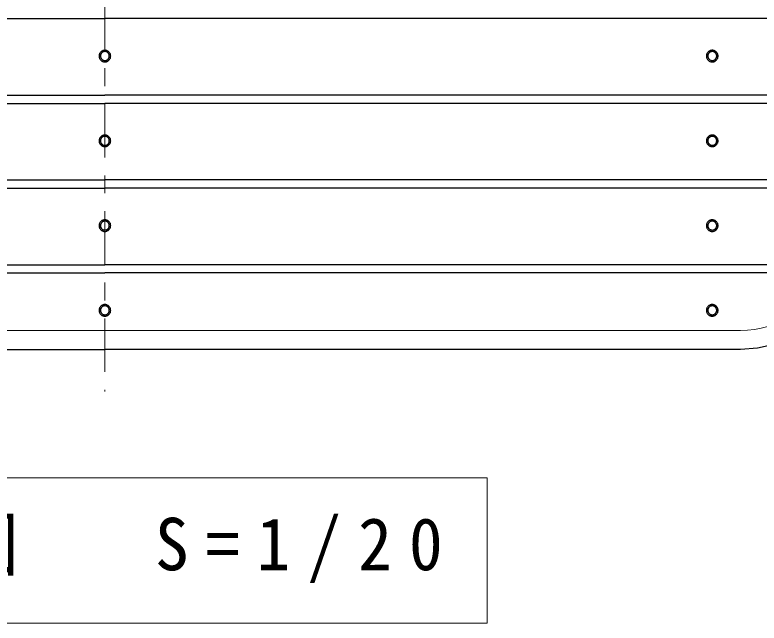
# Model space of a CAD drawing. Units: millimetres on the paper, scale 1:20. Extents: x -385 to 0, y 0 to 267.
# Drawn here: x -263.46 to -221.8, y 191.12 to 225.15 of the extents above; entities that cross this region are included whole.
import ezdxf

# ---------------------------------------------------------------- set-up
doc = ezdxf.new("R2010")
doc.units = ezdxf.units.MM
doc.linetypes.add('USER2', pattern=[6, 3, -1, 1, -1])
doc.layers.add('1_20', color=7, linetype='Continuous', lineweight=25)
doc.styles.add('ＭＳ ゴシック', font='')
doc.styles.get('ＭＳ ゴシック').set_extended_font_data('MS Gothic')

msp = doc.modelspace()

# ---------------------------------------------------------------- linework, layer by layer
at = {"layer": '1_20', "linetype": 'USER2', "lineweight": 13}
msp.add_line((-258.425, 238.175), (-258.425, 204.088), dxfattribs=at)
at = {"layer": '1_20', "color": 40}
for p, q in [((-296.086, 224.949), (-258.425, 224.949)), ((-220.763, 224.949), (-258.425, 224.949)), ((-300.572, 220.659), (-258.425, 220.659)), ((-216.278, 220.659), (-258.425, 220.659)), ((-301.701, 220.205), (-258.425, 220.205)), ((-215.148, 220.205), (-258.425, 220.205)), ((-301.847, 215.916), (-258.425, 215.916)), ((-215.002, 215.916), (-258.425, 215.916)), ((-301.5, 215.462), (-258.425, 215.462)), ((-215.35, 215.462), (-258.425, 215.462)), ((-300.119, 211.172), (-258.425, 211.172)), ((-216.731, 211.172), (-258.425, 211.172)), ((-299.761, 210.718), (-258.425, 210.718)), ((-217.089, 210.718), (-258.425, 210.718)), ((-294.015, 206.434), (-258.425, 206.434)), ((-222.834, 206.434), (-258.425, 206.434))]:
    msp.add_line(p, q, dxfattribs=at)
at = {"layer": '1_20', "color": 12, "lineweight": 13}
for p in [(-294.015, 207.503), (-222.834, 207.503)]:
    msp.add_line(p, (-258.425, 207.503), dxfattribs=at)
at = {"layer": '1_20', "lineweight": 13}
for p, q in [((-237.025, 199.257), (-279.825, 199.257)), ((-237.025, 191.123), (-237.025, 199.257)), ((-279.825, 191.123), (-237.025, 191.123))]:
    msp.add_line(p, q, dxfattribs=at)
at = {"layer": '1_20'}
for points in [[(-258.1, 222.849), (-258.101, 222.878), (-258.105, 222.906), (-258.111, 222.933), (-258.119, 222.96), (-258.13, 222.987), (-258.143, 223.012), (-258.159, 223.036), (-258.176, 223.058), (-258.195, 223.079), (-258.216, 223.098), (-258.238, 223.115), (-258.262, 223.13), (-258.287, 223.144), (-258.314, 223.154), (-258.341, 223.163), (-258.368, 223.169), (-258.396, 223.173), (-258.425, 223.174), (-258.453, 223.173), (-258.481, 223.169), (-258.509, 223.163), (-258.536, 223.154), (-258.562, 223.144), (-258.587, 223.13), (-258.611, 223.115), (-258.634, 223.098), (-258.655, 223.079), (-258.674, 223.058), (-258.691, 223.036), (-258.706, 223.012), (-258.719, 222.987), (-258.73, 222.96), (-258.739, 222.933), (-258.745, 222.906), (-258.749, 222.878), (-258.75, 222.849), (-258.749, 222.821), (-258.745, 222.793), (-258.739, 222.765), (-258.73, 222.738), (-258.719, 222.712), (-258.706, 222.687), (-258.691, 222.663), (-258.674, 222.641), (-258.655, 222.62), (-258.634, 222.601), (-258.611, 222.584), (-258.587, 222.568), (-258.562, 222.555), (-258.536, 222.544), (-258.509, 222.536), (-258.481, 222.53), (-258.453, 222.526), (-258.425, 222.525), (-258.396, 222.526), (-258.368, 222.53), (-258.341, 222.536), (-258.314, 222.544), (-258.287, 222.555), (-258.262, 222.568), (-258.238, 222.584), (-258.216, 222.601), (-258.195, 222.62), (-258.176, 222.641), (-258.159, 222.663), (-258.143, 222.687), (-258.13, 222.712), (-258.119, 222.738), (-258.111, 222.765), (-258.105, 222.793), (-258.101, 222.821)], [(-258.175, 222.852), (-258.176, 222.874), (-258.179, 222.895), (-258.183, 222.917), (-258.19, 222.937), (-258.198, 222.957), (-258.208, 222.977), (-258.22, 222.995), (-258.233, 223.012), (-258.248, 223.029), (-258.264, 223.043), (-258.281, 223.056), (-258.3, 223.068), (-258.319, 223.078), (-258.339, 223.087), (-258.36, 223.093), (-258.381, 223.098), (-258.403, 223.101), (-258.425, 223.102), (-258.447, 223.101), (-258.468, 223.098), (-258.489, 223.093), (-258.51, 223.087), (-258.53, 223.078), (-258.55, 223.068), (-258.568, 223.056), (-258.585, 223.043), (-258.602, 223.029), (-258.616, 223.012), (-258.63, 222.995), (-258.641, 222.977), (-258.651, 222.957), (-258.66, 222.937), (-258.666, 222.917), (-258.671, 222.895), (-258.674, 222.874), (-258.675, 222.852), (-258.674, 222.83), (-258.671, 222.809), (-258.666, 222.787), (-258.66, 222.767), (-258.651, 222.746), (-258.641, 222.727), (-258.63, 222.709), (-258.616, 222.692), (-258.602, 222.675), (-258.585, 222.661), (-258.568, 222.647), (-258.55, 222.636), (-258.53, 222.626), (-258.51, 222.617), (-258.489, 222.611), (-258.468, 222.606), (-258.447, 222.603), (-258.425, 222.602), (-258.403, 222.603), (-258.381, 222.606), (-258.36, 222.611), (-258.339, 222.617), (-258.319, 222.626), (-258.3, 222.636), (-258.281, 222.647), (-258.264, 222.661), (-258.248, 222.675), (-258.233, 222.692), (-258.22, 222.709), (-258.208, 222.727), (-258.198, 222.746), (-258.19, 222.767), (-258.183, 222.787), (-258.179, 222.809), (-258.176, 222.83)], [(-224.75, 222.849), (-224.749, 222.821), (-224.745, 222.793), (-224.739, 222.765), (-224.73, 222.738), (-224.719, 222.712), (-224.706, 222.687), (-224.691, 222.663), (-224.674, 222.641), (-224.655, 222.62), (-224.634, 222.601), (-224.611, 222.584), (-224.587, 222.568), (-224.562, 222.555), (-224.536, 222.544), (-224.509, 222.536), (-224.481, 222.53), (-224.453, 222.526), (-224.425, 222.525), (-224.396, 222.526), (-224.368, 222.53), (-224.341, 222.536), (-224.314, 222.544), (-224.287, 222.555), (-224.262, 222.568), (-224.238, 222.584), (-224.216, 222.601), (-224.195, 222.62), (-224.176, 222.641), (-224.159, 222.663), (-224.143, 222.687), (-224.13, 222.712), (-224.119, 222.738), (-224.111, 222.765), (-224.105, 222.793), (-224.101, 222.821), (-224.1, 222.849), (-224.101, 222.878), (-224.105, 222.906), (-224.111, 222.933), (-224.119, 222.96), (-224.13, 222.987), (-224.143, 223.012), (-224.159, 223.036), (-224.176, 223.058), (-224.195, 223.079), (-224.216, 223.098), (-224.238, 223.115), (-224.262, 223.13), (-224.287, 223.144), (-224.314, 223.154), (-224.341, 223.163), (-224.368, 223.169), (-224.396, 223.173), (-224.425, 223.174), (-224.453, 223.173), (-224.481, 223.169), (-224.509, 223.163), (-224.536, 223.154), (-224.562, 223.144), (-224.587, 223.13), (-224.611, 223.115), (-224.634, 223.098), (-224.655, 223.079), (-224.674, 223.058), (-224.691, 223.036), (-224.706, 223.012), (-224.719, 222.987), (-224.73, 222.96), (-224.739, 222.933), (-224.745, 222.906), (-224.749, 222.878)], [(-224.675, 222.852), (-224.674, 222.83), (-224.671, 222.809), (-224.666, 222.787), (-224.66, 222.767), (-224.651, 222.746), (-224.641, 222.727), (-224.63, 222.709), (-224.616, 222.692), (-224.602, 222.675), (-224.585, 222.661), (-224.568, 222.647), (-224.55, 222.636), (-224.53, 222.626), (-224.51, 222.617), (-224.489, 222.611), (-224.468, 222.606), (-224.447, 222.603), (-224.425, 222.602), (-224.403, 222.603), (-224.381, 222.606), (-224.36, 222.611), (-224.339, 222.617), (-224.319, 222.626), (-224.3, 222.636), (-224.281, 222.647), (-224.264, 222.661), (-224.248, 222.675), (-224.233, 222.692), (-224.22, 222.709), (-224.208, 222.727), (-224.198, 222.746), (-224.19, 222.767), (-224.183, 222.787), (-224.179, 222.809), (-224.176, 222.83), (-224.175, 222.852), (-224.176, 222.874), (-224.179, 222.895), (-224.183, 222.917), (-224.19, 222.937), (-224.198, 222.957), (-224.208, 222.977), (-224.22, 222.995), (-224.233, 223.012), (-224.248, 223.029), (-224.264, 223.043), (-224.281, 223.056), (-224.3, 223.068), (-224.319, 223.078), (-224.339, 223.087), (-224.36, 223.093), (-224.381, 223.098), (-224.403, 223.101), (-224.425, 223.102), (-224.447, 223.101), (-224.468, 223.098), (-224.489, 223.093), (-224.51, 223.087), (-224.53, 223.078), (-224.55, 223.068), (-224.568, 223.056), (-224.585, 223.043), (-224.602, 223.029), (-224.616, 223.012), (-224.63, 222.995), (-224.641, 222.977), (-224.651, 222.957), (-224.66, 222.937), (-224.666, 222.917), (-224.671, 222.895), (-224.674, 222.874)], [(-258.1, 218.106), (-258.101, 218.134), (-258.105, 218.162), (-258.111, 218.19), (-258.119, 218.217), (-258.13, 218.243), (-258.143, 218.268), (-258.159, 218.292), (-258.176, 218.314), (-258.195, 218.335), (-258.216, 218.355), (-258.238, 218.372), (-258.262, 218.387), (-258.287, 218.4), (-258.314, 218.411), (-258.341, 218.419), (-258.368, 218.426), (-258.396, 218.429), (-258.425, 218.43), (-258.453, 218.429), (-258.481, 218.426), (-258.509, 218.419), (-258.536, 218.411), (-258.562, 218.4), (-258.587, 218.387), (-258.611, 218.372), (-258.634, 218.355), (-258.655, 218.335), (-258.674, 218.314), (-258.691, 218.292), (-258.706, 218.268), (-258.719, 218.243), (-258.73, 218.217), (-258.739, 218.19), (-258.745, 218.162), (-258.749, 218.134), (-258.75, 218.106), (-258.749, 218.078), (-258.745, 218.05), (-258.739, 218.022), (-258.73, 217.995), (-258.719, 217.969), (-258.706, 217.944), (-258.691, 217.92), (-258.674, 217.897), (-258.655, 217.876), (-258.634, 217.857), (-258.611, 217.84), (-258.587, 217.825), (-258.562, 217.812), (-258.536, 217.801), (-258.509, 217.792), (-258.481, 217.786), (-258.453, 217.783), (-258.425, 217.781), (-258.396, 217.783), (-258.368, 217.786), (-258.341, 217.792), (-258.314, 217.801), (-258.287, 217.812), (-258.262, 217.825), (-258.238, 217.84), (-258.216, 217.857), (-258.195, 217.876), (-258.176, 217.897), (-258.159, 217.92), (-258.143, 217.944), (-258.13, 217.969), (-258.119, 217.995), (-258.111, 218.022), (-258.105, 218.05), (-258.101, 218.078)], [(-258.175, 218.108), (-258.176, 218.13), (-258.179, 218.152), (-258.183, 218.173), (-258.19, 218.194), (-258.198, 218.214), (-258.208, 218.233), (-258.22, 218.252), (-258.233, 218.269), (-258.248, 218.285), (-258.264, 218.3), (-258.281, 218.313), (-258.3, 218.325), (-258.319, 218.335), (-258.339, 218.343), (-258.36, 218.35), (-258.381, 218.354), (-258.403, 218.357), (-258.425, 218.358), (-258.447, 218.357), (-258.468, 218.354), (-258.489, 218.35), (-258.51, 218.343), (-258.53, 218.335), (-258.55, 218.325), (-258.568, 218.313), (-258.585, 218.3), (-258.602, 218.285), (-258.616, 218.269), (-258.63, 218.252), (-258.641, 218.233), (-258.651, 218.214), (-258.66, 218.194), (-258.666, 218.173), (-258.671, 218.152), (-258.674, 218.13), (-258.675, 218.108), (-258.674, 218.087), (-258.671, 218.065), (-258.666, 218.044), (-258.66, 218.023), (-258.651, 218.003), (-258.641, 217.984), (-258.63, 217.965), (-258.616, 217.948), (-258.602, 217.932), (-258.585, 217.917), (-258.568, 217.904), (-258.55, 217.892), (-258.53, 217.882), (-258.51, 217.874), (-258.489, 217.867), (-258.468, 217.863), (-258.447, 217.86), (-258.425, 217.859), (-258.403, 217.86), (-258.381, 217.863), (-258.36, 217.867), (-258.339, 217.874), (-258.319, 217.882), (-258.3, 217.892), (-258.281, 217.904), (-258.264, 217.917), (-258.248, 217.932), (-258.233, 217.948), (-258.22, 217.965), (-258.208, 217.984), (-258.198, 218.003), (-258.19, 218.023), (-258.183, 218.044), (-258.179, 218.065), (-258.176, 218.087)], [(-224.75, 218.106), (-224.749, 218.078), (-224.745, 218.05), (-224.739, 218.022), (-224.73, 217.995), (-224.719, 217.969), (-224.706, 217.944), (-224.691, 217.92), (-224.674, 217.897), (-224.655, 217.876), (-224.634, 217.857), (-224.611, 217.84), (-224.587, 217.825), (-224.562, 217.812), (-224.536, 217.801), (-224.509, 217.792), (-224.481, 217.786), (-224.453, 217.783), (-224.425, 217.781), (-224.396, 217.783), (-224.368, 217.786), (-224.341, 217.792), (-224.314, 217.801), (-224.287, 217.812), (-224.262, 217.825), (-224.238, 217.84), (-224.216, 217.857), (-224.195, 217.876), (-224.176, 217.897), (-224.159, 217.92), (-224.143, 217.944), (-224.13, 217.969), (-224.119, 217.995), (-224.111, 218.022), (-224.105, 218.05), (-224.101, 218.078), (-224.1, 218.106), (-224.101, 218.134), (-224.105, 218.162), (-224.111, 218.19), (-224.119, 218.217), (-224.13, 218.243), (-224.143, 218.268), (-224.159, 218.292), (-224.176, 218.314), (-224.195, 218.335), (-224.216, 218.355), (-224.238, 218.372), (-224.262, 218.387), (-224.287, 218.4), (-224.314, 218.411), (-224.341, 218.419), (-224.368, 218.426), (-224.396, 218.429), (-224.425, 218.43), (-224.453, 218.429), (-224.481, 218.426), (-224.509, 218.419), (-224.536, 218.411), (-224.562, 218.4), (-224.587, 218.387), (-224.611, 218.372), (-224.634, 218.355), (-224.655, 218.335), (-224.674, 218.314), (-224.691, 218.292), (-224.706, 218.268), (-224.719, 218.243), (-224.73, 218.217), (-224.739, 218.19), (-224.745, 218.162), (-224.749, 218.134)], [(-224.675, 218.108), (-224.674, 218.087), (-224.671, 218.065), (-224.666, 218.044), (-224.66, 218.023), (-224.651, 218.003), (-224.641, 217.984), (-224.63, 217.965), (-224.616, 217.948), (-224.602, 217.932), (-224.585, 217.917), (-224.568, 217.904), (-224.55, 217.892), (-224.53, 217.882), (-224.51, 217.874), (-224.489, 217.867), (-224.468, 217.863), (-224.447, 217.86), (-224.425, 217.859), (-224.403, 217.86), (-224.381, 217.863), (-224.36, 217.867), (-224.339, 217.874), (-224.319, 217.882), (-224.3, 217.892), (-224.281, 217.904), (-224.264, 217.917), (-224.248, 217.932), (-224.233, 217.948), (-224.22, 217.965), (-224.208, 217.984), (-224.198, 218.003), (-224.19, 218.023), (-224.183, 218.044), (-224.179, 218.065), (-224.176, 218.087), (-224.175, 218.108), (-224.176, 218.13), (-224.179, 218.152), (-224.183, 218.173), (-224.19, 218.194), (-224.198, 218.214), (-224.208, 218.233), (-224.22, 218.252), (-224.233, 218.269), (-224.248, 218.285), (-224.264, 218.3), (-224.281, 218.313), (-224.3, 218.325), (-224.319, 218.335), (-224.339, 218.343), (-224.36, 218.35), (-224.381, 218.354), (-224.403, 218.357), (-224.425, 218.358), (-224.447, 218.357), (-224.468, 218.354), (-224.489, 218.35), (-224.51, 218.343), (-224.53, 218.335), (-224.55, 218.325), (-224.568, 218.313), (-224.585, 218.3), (-224.602, 218.285), (-224.616, 218.269), (-224.63, 218.252), (-224.641, 218.233), (-224.651, 218.214), (-224.66, 218.194), (-224.666, 218.173), (-224.671, 218.152), (-224.674, 218.13)], [(-258.1, 213.362), (-258.101, 213.391), (-258.105, 213.419), (-258.111, 213.446), (-258.119, 213.473), (-258.13, 213.5), (-258.143, 213.525), (-258.159, 213.549), (-258.176, 213.571), (-258.195, 213.592), (-258.216, 213.611), (-258.238, 213.628), (-258.262, 213.643), (-258.287, 213.657), (-258.314, 213.667), (-258.341, 213.676), (-258.368, 213.682), (-258.396, 213.686), (-258.425, 213.687), (-258.453, 213.686), (-258.481, 213.682), (-258.509, 213.676), (-258.536, 213.667), (-258.562, 213.657), (-258.587, 213.643), (-258.611, 213.628), (-258.634, 213.611), (-258.655, 213.592), (-258.674, 213.571), (-258.691, 213.549), (-258.706, 213.525), (-258.719, 213.5), (-258.73, 213.473), (-258.739, 213.446), (-258.745, 213.419), (-258.749, 213.391), (-258.75, 213.362), (-258.749, 213.334), (-258.745, 213.306), (-258.739, 213.278), (-258.73, 213.251), (-258.719, 213.225), (-258.706, 213.2), (-258.691, 213.176), (-258.674, 213.154), (-258.655, 213.133), (-258.634, 213.114), (-258.611, 213.097), (-258.587, 213.081), (-258.562, 213.068), (-258.536, 213.057), (-258.509, 213.049), (-258.481, 213.043), (-258.453, 213.039), (-258.425, 213.038), (-258.396, 213.039), (-258.368, 213.043), (-258.341, 213.049), (-258.314, 213.057), (-258.287, 213.068), (-258.262, 213.081), (-258.238, 213.097), (-258.216, 213.114), (-258.195, 213.133), (-258.176, 213.154), (-258.159, 213.176), (-258.143, 213.2), (-258.13, 213.225), (-258.119, 213.251), (-258.111, 213.278), (-258.105, 213.306), (-258.101, 213.334)], [(-258.175, 213.365), (-258.176, 213.387), (-258.179, 213.408), (-258.183, 213.43), (-258.19, 213.45), (-258.198, 213.471), (-258.208, 213.49), (-258.22, 213.508), (-258.233, 213.525), (-258.248, 213.542), (-258.264, 213.556), (-258.281, 213.57), (-258.3, 213.581), (-258.319, 213.591), (-258.339, 213.6), (-258.36, 213.606), (-258.381, 213.611), (-258.403, 213.614), (-258.425, 213.615), (-258.447, 213.614), (-258.468, 213.611), (-258.489, 213.606), (-258.51, 213.6), (-258.53, 213.591), (-258.55, 213.581), (-258.568, 213.57), (-258.585, 213.556), (-258.602, 213.542), (-258.616, 213.525), (-258.63, 213.508), (-258.641, 213.49), (-258.651, 213.471), (-258.66, 213.45), (-258.666, 213.43), (-258.671, 213.408), (-258.674, 213.387), (-258.675, 213.365), (-258.674, 213.343), (-258.671, 213.322), (-258.666, 213.3), (-258.66, 213.28), (-258.651, 213.259), (-258.641, 213.24), (-258.63, 213.222), (-258.616, 213.205), (-258.602, 213.188), (-258.585, 213.174), (-258.568, 213.16), (-258.55, 213.149), (-258.53, 213.139), (-258.51, 213.13), (-258.489, 213.124), (-258.468, 213.119), (-258.447, 213.116), (-258.425, 213.115), (-258.403, 213.116), (-258.381, 213.119), (-258.36, 213.124), (-258.339, 213.13), (-258.319, 213.139), (-258.3, 213.149), (-258.281, 213.16), (-258.264, 213.174), (-258.248, 213.188), (-258.233, 213.205), (-258.22, 213.222), (-258.208, 213.24), (-258.198, 213.259), (-258.19, 213.28), (-258.183, 213.3), (-258.179, 213.322), (-258.176, 213.343)], [(-224.75, 213.362), (-224.749, 213.334), (-224.745, 213.306), (-224.739, 213.278), (-224.73, 213.251), (-224.719, 213.225), (-224.706, 213.2), (-224.691, 213.176), (-224.674, 213.154), (-224.655, 213.133), (-224.634, 213.114), (-224.611, 213.097), (-224.587, 213.081), (-224.562, 213.068), (-224.536, 213.057), (-224.509, 213.049), (-224.481, 213.043), (-224.453, 213.039), (-224.425, 213.038), (-224.396, 213.039), (-224.368, 213.043), (-224.341, 213.049), (-224.314, 213.057), (-224.287, 213.068), (-224.262, 213.081), (-224.238, 213.097), (-224.216, 213.114), (-224.195, 213.133), (-224.176, 213.154), (-224.159, 213.176), (-224.143, 213.2), (-224.13, 213.225), (-224.119, 213.251), (-224.111, 213.278), (-224.105, 213.306), (-224.101, 213.334), (-224.1, 213.362), (-224.101, 213.391), (-224.105, 213.419), (-224.111, 213.446), (-224.119, 213.473), (-224.13, 213.5), (-224.143, 213.525), (-224.159, 213.549), (-224.176, 213.571), (-224.195, 213.592), (-224.216, 213.611), (-224.238, 213.628), (-224.262, 213.643), (-224.287, 213.657), (-224.314, 213.667), (-224.341, 213.676), (-224.368, 213.682), (-224.396, 213.686), (-224.425, 213.687), (-224.453, 213.686), (-224.481, 213.682), (-224.509, 213.676), (-224.536, 213.667), (-224.562, 213.657), (-224.587, 213.643), (-224.611, 213.628), (-224.634, 213.611), (-224.655, 213.592), (-224.674, 213.571), (-224.691, 213.549), (-224.706, 213.525), (-224.719, 213.5), (-224.73, 213.473), (-224.739, 213.446), (-224.745, 213.419), (-224.749, 213.391)], [(-224.675, 213.365), (-224.674, 213.343), (-224.671, 213.322), (-224.666, 213.3), (-224.66, 213.28), (-224.651, 213.259), (-224.641, 213.24), (-224.63, 213.222), (-224.616, 213.205), (-224.602, 213.188), (-224.585, 213.174), (-224.568, 213.16), (-224.55, 213.149), (-224.53, 213.139), (-224.51, 213.13), (-224.489, 213.124), (-224.468, 213.119), (-224.447, 213.116), (-224.425, 213.115), (-224.403, 213.116), (-224.381, 213.119), (-224.36, 213.124), (-224.339, 213.13), (-224.319, 213.139), (-224.3, 213.149), (-224.281, 213.16), (-224.264, 213.174), (-224.248, 213.188), (-224.233, 213.205), (-224.22, 213.222), (-224.208, 213.24), (-224.198, 213.259), (-224.19, 213.28), (-224.183, 213.3), (-224.179, 213.322), (-224.176, 213.343), (-224.175, 213.365), (-224.176, 213.387), (-224.179, 213.408), (-224.183, 213.43), (-224.19, 213.45), (-224.198, 213.471), (-224.208, 213.49), (-224.22, 213.508), (-224.233, 213.525), (-224.248, 213.542), (-224.264, 213.556), (-224.281, 213.57), (-224.3, 213.581), (-224.319, 213.591), (-224.339, 213.6), (-224.36, 213.606), (-224.381, 213.611), (-224.403, 213.614), (-224.425, 213.615), (-224.447, 213.614), (-224.468, 213.611), (-224.489, 213.606), (-224.51, 213.6), (-224.53, 213.591), (-224.55, 213.581), (-224.568, 213.57), (-224.585, 213.556), (-224.602, 213.542), (-224.616, 213.525), (-224.63, 213.508), (-224.641, 213.49), (-224.651, 213.471), (-224.66, 213.45), (-224.666, 213.43), (-224.671, 213.408), (-224.674, 213.387)], [(-258.1, 208.622), (-258.101, 208.65), (-258.105, 208.678), (-258.111, 208.706), (-258.119, 208.733), (-258.13, 208.759), (-258.143, 208.784), (-258.159, 208.808), (-258.176, 208.83), (-258.195, 208.851), (-258.216, 208.87), (-258.238, 208.887), (-258.262, 208.903), (-258.287, 208.916), (-258.314, 208.926), (-258.341, 208.935), (-258.368, 208.941), (-258.396, 208.945), (-258.425, 208.946), (-258.453, 208.945), (-258.481, 208.941), (-258.509, 208.935), (-258.536, 208.926), (-258.562, 208.916), (-258.587, 208.903), (-258.611, 208.887), (-258.634, 208.87), (-258.655, 208.851), (-258.674, 208.83), (-258.691, 208.808), (-258.706, 208.784), (-258.719, 208.759), (-258.73, 208.733), (-258.739, 208.706), (-258.745, 208.678), (-258.749, 208.65), (-258.75, 208.622), (-258.749, 208.593), (-258.745, 208.565), (-258.739, 208.538), (-258.73, 208.511), (-258.719, 208.484), (-258.706, 208.459), (-258.691, 208.435), (-258.674, 208.413), (-258.655, 208.392), (-258.634, 208.373), (-258.611, 208.356), (-258.587, 208.34), (-258.562, 208.327), (-258.536, 208.317), (-258.509, 208.308), (-258.481, 208.302), (-258.453, 208.298), (-258.425, 208.297), (-258.396, 208.298), (-258.368, 208.302), (-258.341, 208.308), (-258.314, 208.317), (-258.287, 208.327), (-258.262, 208.34), (-258.238, 208.356), (-258.216, 208.373), (-258.195, 208.392), (-258.176, 208.413), (-258.159, 208.435), (-258.143, 208.459), (-258.13, 208.484), (-258.119, 208.511), (-258.111, 208.538), (-258.105, 208.565), (-258.101, 208.593)], [(-258.175, 208.624), (-258.176, 208.646), (-258.179, 208.667), (-258.183, 208.689), (-258.19, 208.71), (-258.198, 208.73), (-258.208, 208.749), (-258.22, 208.767), (-258.233, 208.785), (-258.248, 208.801), (-258.264, 208.815), (-258.281, 208.829), (-258.3, 208.84), (-258.319, 208.85), (-258.339, 208.859), (-258.36, 208.865), (-258.381, 208.87), (-258.403, 208.873), (-258.425, 208.874), (-258.447, 208.873), (-258.468, 208.87), (-258.489, 208.865), (-258.51, 208.859), (-258.53, 208.85), (-258.55, 208.84), (-258.568, 208.829), (-258.585, 208.815), (-258.602, 208.801), (-258.616, 208.785), (-258.63, 208.767), (-258.641, 208.749), (-258.651, 208.73), (-258.66, 208.71), (-258.666, 208.689), (-258.671, 208.667), (-258.674, 208.646), (-258.675, 208.624), (-258.674, 208.602), (-258.671, 208.581), (-258.666, 208.56), (-258.66, 208.539), (-258.651, 208.519), (-258.641, 208.499), (-258.63, 208.481), (-258.616, 208.464), (-258.602, 208.448), (-258.585, 208.433), (-258.568, 208.42), (-258.55, 208.408), (-258.53, 208.398), (-258.51, 208.39), (-258.489, 208.383), (-258.468, 208.378), (-258.447, 208.375), (-258.425, 208.374), (-258.403, 208.375), (-258.381, 208.378), (-258.36, 208.383), (-258.339, 208.39), (-258.319, 208.398), (-258.3, 208.408), (-258.281, 208.42), (-258.264, 208.433), (-258.248, 208.448), (-258.233, 208.464), (-258.22, 208.481), (-258.208, 208.499), (-258.198, 208.519), (-258.19, 208.539), (-258.183, 208.56), (-258.179, 208.581), (-258.176, 208.602)], [(-224.75, 208.622), (-224.749, 208.593), (-224.745, 208.565), (-224.739, 208.538), (-224.73, 208.511), (-224.719, 208.484), (-224.706, 208.459), (-224.691, 208.435), (-224.674, 208.413), (-224.655, 208.392), (-224.634, 208.373), (-224.611, 208.356), (-224.587, 208.34), (-224.562, 208.327), (-224.536, 208.317), (-224.509, 208.308), (-224.481, 208.302), (-224.453, 208.298), (-224.425, 208.297), (-224.396, 208.298), (-224.368, 208.302), (-224.341, 208.308), (-224.314, 208.317), (-224.287, 208.327), (-224.262, 208.34), (-224.238, 208.356), (-224.216, 208.373), (-224.195, 208.392), (-224.176, 208.413), (-224.159, 208.435), (-224.143, 208.459), (-224.13, 208.484), (-224.119, 208.511), (-224.111, 208.538), (-224.105, 208.565), (-224.101, 208.593), (-224.1, 208.622), (-224.101, 208.65), (-224.105, 208.678), (-224.111, 208.706), (-224.119, 208.733), (-224.13, 208.759), (-224.143, 208.784), (-224.159, 208.808), (-224.176, 208.83), (-224.195, 208.851), (-224.216, 208.87), (-224.238, 208.887), (-224.262, 208.903), (-224.287, 208.916), (-224.314, 208.926), (-224.341, 208.935), (-224.368, 208.941), (-224.396, 208.945), (-224.425, 208.946), (-224.453, 208.945), (-224.481, 208.941), (-224.509, 208.935), (-224.536, 208.926), (-224.562, 208.916), (-224.587, 208.903), (-224.611, 208.887), (-224.634, 208.87), (-224.655, 208.851), (-224.674, 208.83), (-224.691, 208.808), (-224.706, 208.784), (-224.719, 208.759), (-224.73, 208.733), (-224.739, 208.706), (-224.745, 208.678), (-224.749, 208.65)], [(-224.675, 208.624), (-224.674, 208.602), (-224.671, 208.581), (-224.666, 208.56), (-224.66, 208.539), (-224.651, 208.519), (-224.641, 208.499), (-224.63, 208.481), (-224.616, 208.464), (-224.602, 208.448), (-224.585, 208.433), (-224.568, 208.42), (-224.55, 208.408), (-224.53, 208.398), (-224.51, 208.39), (-224.489, 208.383), (-224.468, 208.378), (-224.447, 208.375), (-224.425, 208.374), (-224.403, 208.375), (-224.381, 208.378), (-224.36, 208.383), (-224.339, 208.39), (-224.319, 208.398), (-224.3, 208.408), (-224.281, 208.42), (-224.264, 208.433), (-224.248, 208.448), (-224.233, 208.464), (-224.22, 208.481), (-224.208, 208.499), (-224.198, 208.519), (-224.19, 208.539), (-224.183, 208.56), (-224.179, 208.581), (-224.176, 208.602), (-224.175, 208.624), (-224.176, 208.646), (-224.179, 208.667), (-224.183, 208.689), (-224.19, 208.71), (-224.198, 208.73), (-224.208, 208.749), (-224.22, 208.767), (-224.233, 208.785), (-224.248, 208.801), (-224.264, 208.815), (-224.281, 208.829), (-224.3, 208.84), (-224.319, 208.85), (-224.339, 208.859), (-224.36, 208.865), (-224.381, 208.87), (-224.403, 208.873), (-224.425, 208.874), (-224.447, 208.873), (-224.468, 208.87), (-224.489, 208.865), (-224.51, 208.859), (-224.53, 208.85), (-224.55, 208.84), (-224.568, 208.829), (-224.585, 208.815), (-224.602, 208.801), (-224.616, 208.785), (-224.63, 208.767), (-224.641, 208.749), (-224.651, 208.73), (-224.66, 208.71), (-224.666, 208.689), (-224.671, 208.667), (-224.674, 208.646)]]:
    msp.add_lwpolyline(points, close=True, dxfattribs=at)
at = {"layer": '1_20', "color": 40}
msp.add_lwpolyline([(-216.859, 210.37), (-217.294, 209.53), (-217.847, 208.762), (-218.505, 208.083), (-219.255, 207.506), (-220.081, 207.045), (-220.966, 206.708), (-221.89, 206.503), (-222.834, 206.434)], dxfattribs=at)
at = {"layer": '1_20', "color": 12, "lineweight": 13}
msp.add_arc((-222.834, 213.042), 5.539, 270, 333.2302, dxfattribs=at)

# ---------------------------------------------------------------- texts
at = {"layer": '1_20', "insert": (-278.425, 195.19), "char_height": 2.933, "attachment_point": 4, "style": 'ＭＳ ゴシック'}
msp.add_mtext('\\T1.5;\\W0.95;平面図\u3000S=1/20', dxfattribs=at)

doc.saveas('drawing.dxf')
